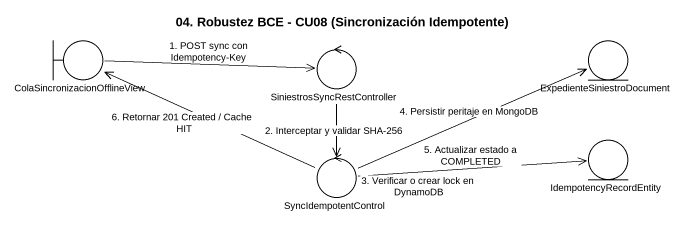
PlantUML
@startuml
title 04. Robustez BCE - CU08 (Sincronización Idempotente)
boundary "ColaSincronizacionOfflineView" as ColaSincronizacionOfflineVie
control SiniestrosSyncRestController
entity ExpedienteSiniestroDocument
control SyncIdempotentControl
entity IdempotencyRecordEntity
ColaSincronizacionOfflineVie -right-> SiniestrosSyncRestController : 1. POST sync con Idempotency-Key
SiniestrosSyncRestController --> SyncIdempotentControl : 2. Interceptar y validar SHA-256
SyncIdempotentControl -left-> ColaSincronizacionOfflineVie : 6. Retornar 201 Created / Cache HIT
SyncIdempotentControl -right-> ExpedienteSiniestroDocument : 4. Persistir peritaje en MongoDB
SyncIdempotentControl -right-> IdempotencyRecordEntity : 3. Verificar o crear lock en DynamoDB
SyncIdempotentControl -right-> IdempotencyRecordEntity : 5. Actualizar estado a COMPLETED
@enduml
